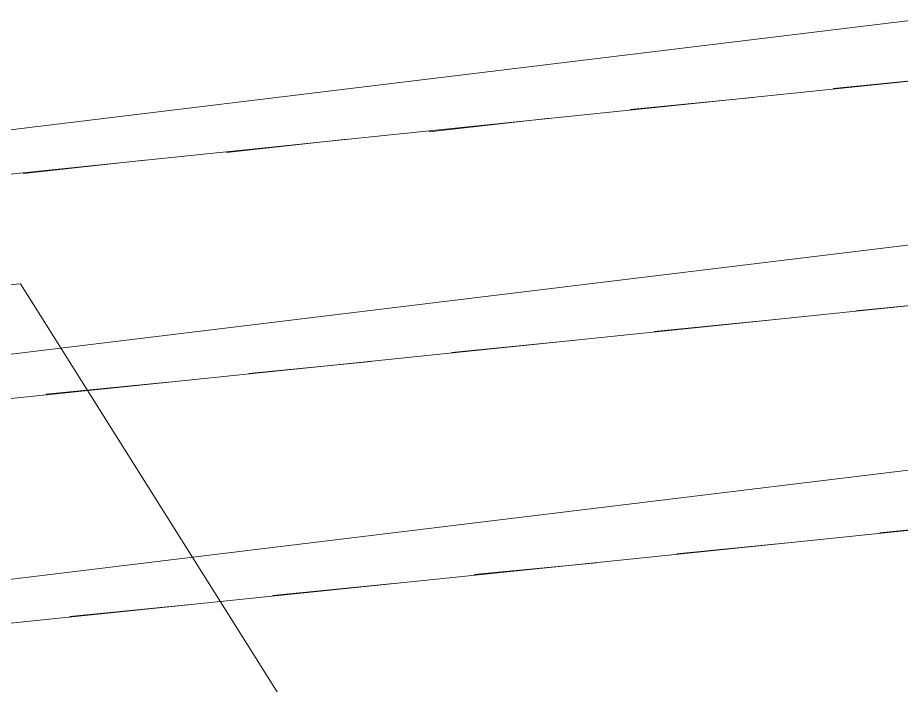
# Model space of a CAD drawing. Header units: inches. Extents: x -0.6 to 32.5, y 0.8 to 22.6.
# Drawn here: x 8.004 to 8.991, y 19.98 to 20.726 of the extents above; entities that cross this region are included whole.
import ezdxf

# ---------------------------------------------------------------- set-up
doc = ezdxf.new("R2010")
doc.units = ezdxf.units.IN
doc.header["$MEASUREMENT"] = 0
doc.layers.add('PDF_Geometry', color=7, linetype='Continuous', true_color=0xa5a5a5)

msp = doc.modelspace()

# ---------------------------------------------------------------- linework, layer by layer
at = {"layer": 'PDF_Geometry', "color": 254, "lineweight": 0, "true_color": 0xdcdcdc}
for points in [[(5.26055, 20.2689), (19.01722, 21.94055), (5.23389, 20.51723), (5.26055, 20.2689)], [(19.04222, 21.69388), (5.26055, 20.2689), (19.01722, 21.94055), (19.04222, 21.69388)], [(5.28555, 20.02057), (19.04222, 21.69388), (5.26055, 20.2689), (5.28555, 20.02057)], [(19.06889, 21.44555), (5.28555, 20.02057), (19.04222, 21.69388), (19.06889, 21.44555)], [(5.31055, 19.77222), (19.06889, 21.44555), (5.28555, 20.02057), (5.31055, 19.77222)], [(19.09389, 21.19722), (5.31055, 19.77222), (19.06889, 21.44555), (19.09389, 21.19722)], [(5.33722, 19.52389), (19.09389, 21.19722), (5.31055, 19.77222), (5.33722, 19.52389)]]:
    msp.add_lwpolyline(points, dxfattribs=at)
at = {"layer": 'PDF_Geometry', "lineweight": 0}
for points in [[(8.91555, 20.64722), (9.05055, 20.66055)], [(8.68889, 20.62389), (8.82556, 20.63722)], [(8.46389, 20.59889), (8.59889, 20.61389)], [(8.23722, 20.57555), (8.37222, 20.59055)], [(8.01055, 20.55222), (8.14555, 20.56722)], [(8.94056, 20.39889), (9.07723, 20.41222)], [(8.71556, 20.37556), (8.85056, 20.38889)], [(8.48889, 20.35223), (8.62389, 20.36556)], [(8.26222, 20.32888), (8.39889, 20.34222)], [(8.03556, 20.30556), (8.17222, 20.31889)], [(8.96722, 20.15056), (9.10222, 20.16389)], [(8.74056, 20.12723), (8.87556, 20.14056)], [(8.51389, 20.1039), (8.65056, 20.11721)], [(8.28889, 20.08055), (8.42389, 20.09389)], [(8.06222, 20.05722), (8.19722, 20.07056)]]:
    msp.add_lwpolyline(points, dxfattribs=at)
at = {"layer": 'PDF_Geometry', "color": 7, "lineweight": 9}
msp.add_lwpolyline([(8.64222, 19.41889), (8.00722, 20.42889), (7.90056, 20.41889)], dxfattribs=at)
at = {"layer": 'PDF_Geometry', "color": 9, "lineweight": 5, "true_color": 0xbababa}
msp.add_arc((177.92998, -1576.90311), 1605.36759, 95.36863267, 96.33155837, dxfattribs=at)

doc.saveas('drawing.dxf')
